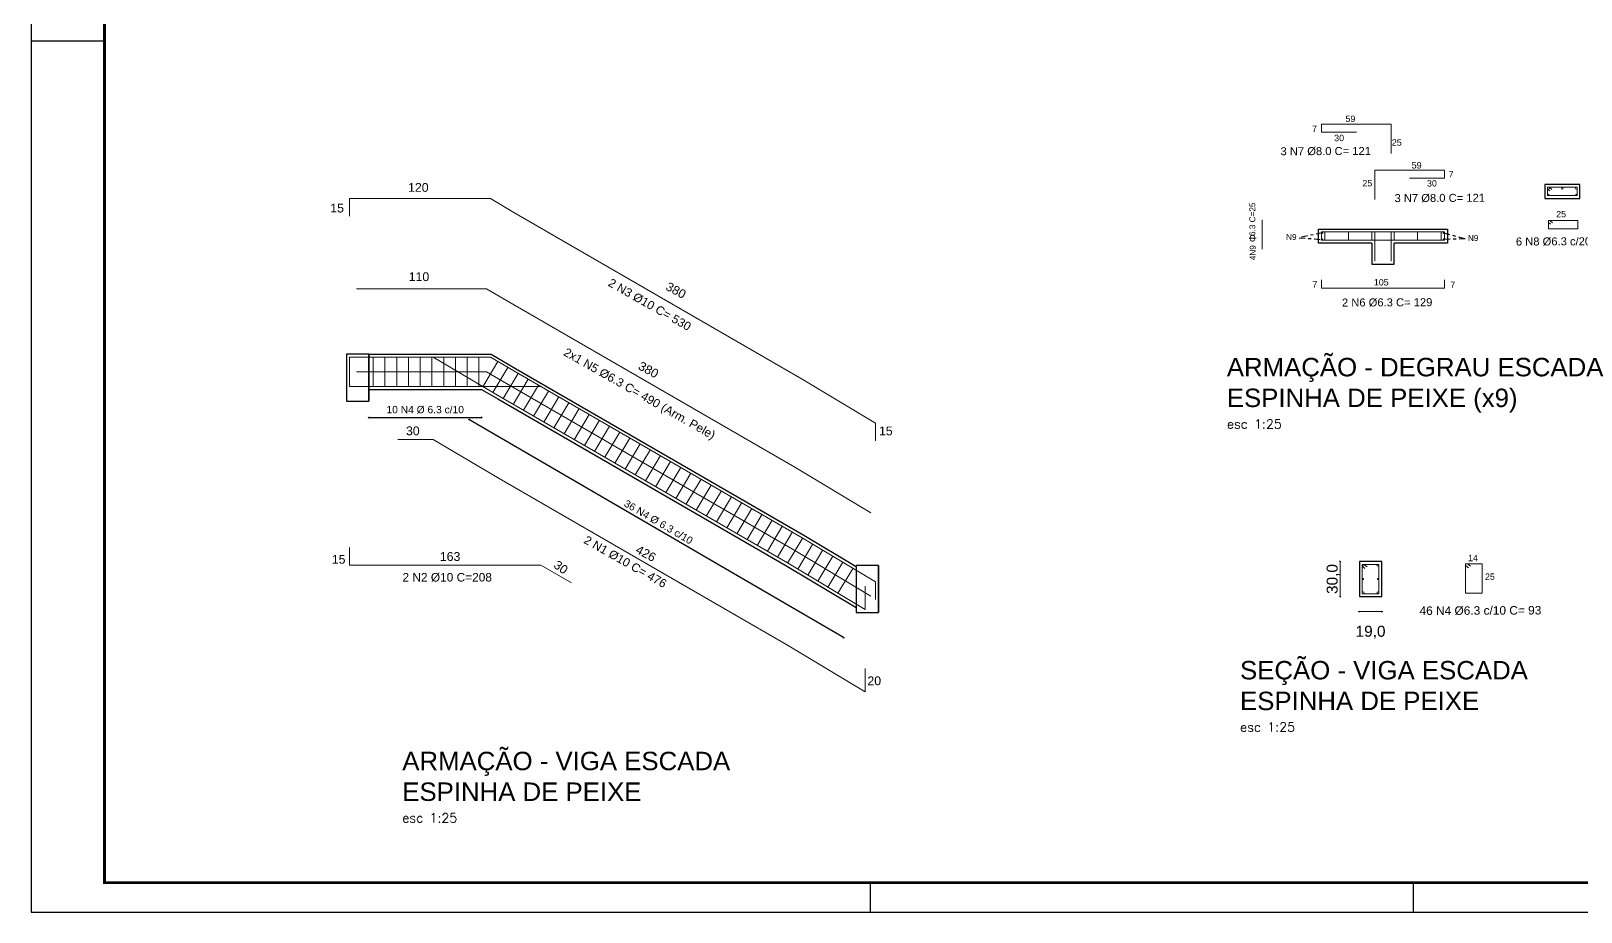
# Model space of a CAD drawing. Header units: millimetres. Extents: x 347 to 1066, y -69 to -9.
# Drawn here: x 527.6 to 580.4, y -68.2 to -38.1 of the extents above; entities that cross this region are included whole.
import ezdxf

# ---------------------------------------------------------------- set-up
doc = ezdxf.new("R2010")
doc.units = ezdxf.units.MM
doc.linetypes.add('CYPE_RAYAPUNTO', pattern=[0.4125, 0.2025, -0.105, 0, -0.105])
for name, color, linetype, lineweight in [('ARM_LONGITUDINAL_Ø10', 33, 'Continuous', 9), ('ARM_LONGITUDINAL_Ø6_3', 31, 'Continuous', 9), ('ARM_LONGITUDINAL_Ø8', 32, 'Continuous', 9)]:
    doc.layers.add(name, color=color, linetype=linetype, lineweight=lineweight)
for name, color, linetype in [('ARQ-FOLHA', 7, 'Continuous'), ('ARQ-TEXTO4', 1, 'Continuous'), ('COTA CYPE', 31, 'Continuous')]:
    doc.layers.add(name, color=color, linetype=linetype)
doc.styles.add('ROMANS', font='romans.shx')
doc.styles.get("Standard").update_dxf_attribs({"font": 'arial.ttf'})
doc.dimstyles.new('Copy of 1-50', dxfattribs={"dimscale": 0.05, "dimtxt": 7.5, "dimasz": 0.8, "dimexe": 0.1, "dimexo": 0.2, "dimgap": 0.3, "dimtad": 1, "dimdec": 1, "dimlfac": 25, "dimzin": 1, "dimtxsty": 'Standard', "dimblk": 'OBLIQUE', "dimcen": 10, "dimdle": 0.1, "dimclrd": 7, "dimclre": 8, "dimclrt": 256, "dimadec": 0, "dimazin": 2, "dimtfac": 1, "dimtdec": 1, "dimtmove": 2, "dimatfit": 0, "dimldrblk": 'OBLIQUE', "dimfxl": 0, "dimlwd": -1, "dimlwe": -1, "dimarcsym": 0})

# ---------------------------------------------------------------- blocks, each defined once
blk = doc.blocks.new('FOLHA A1')
at = {"layer": 'ARQ-FOLHA'}
for p, q in [((0, 0), (0, -594)), ((0, -297), (25, -297)), ((286, -594), (286, -584)), ((471, -594), (471, -584)), ((0, -594), (841, -594))]:
    blk.add_line(p, q, dxfattribs=at)
at = {"layer": 'ARQ-FOLHA', "const_width": 1}
blk.add_lwpolyline([(25, -10), (25, -584), (831, -584), (831, -10), (25, -10)], dxfattribs=at)
blk = doc.blocks.new('_OBLIQUE')
at = {"color": 0, "linetype": 'ByBlock'}
blk.add_line((-0.5, -0.5), (0.5, 0.5), dxfattribs=at)
blk = doc.blocks.new('*D399')
at = {"color": 7}
blk.add_line((555.264, -58.823), (542.492, -51.383), dxfattribs=at)
at = {"color": 8}
for p, q in [((542.498, -51.382), (542.494, -51.39)), ((555.262, -58.817), (555.257, -58.825))]:
    blk.add_line(p, q, dxfattribs=at)
at = {"layer": 'Defpoints', "color": 0}
for p in [(542.931, -50.64), (542.496, -51.386), (555.694, -58.075)]:
    blk.add_point(p, dxfattribs=at)
at = {"color": 7, "xscale": 0.04000000000000001, "yscale": 0.04000000000000001, "zscale": 0.04000000000000001}
for p, rotation in [((542.496, -51.386), 149.7776827199375), ((555.26, -58.821), 329.7776827199376)]:
    blk.add_blockref('_OBLIQUE', p, dxfattribs=dict(at, rotation=rotation))
at = {"insert": (548.953, -54.884), "char_height": 0.25, "attachment_point": 5, "rotation": 329.7777}
blk.add_mtext('36 N4 %%C 6.3 c/10 ', dxfattribs=at)
blk = doc.blocks.new('*D400')
at = {"color": 7}
blk.add_line((539.083, -51.32), (542.936, -51.32), dxfattribs=at)
at = {"color": 8}
for p, q in [((539.088, -51.316), (539.088, -51.325)), ((542.931, -51.316), (542.931, -51.325))]:
    blk.add_line(p, q, dxfattribs=at)
at = {"layer": 'Defpoints', "color": 0}
for p in [(539.088, -50.363), (542.931, -50.363), (542.931, -51.32)]:
    blk.add_point(p, dxfattribs=at)
at = {"color": 7, "xscale": 0.04000000000000001, "yscale": 0.04000000000000001, "zscale": 0.04000000000000001, "rotation": 180}
blk.add_blockref('_OBLIQUE', (539.088, -51.32), dxfattribs=at)
at = {"color": 7, "xscale": 0.04000000000000001, "yscale": 0.04000000000000001, "zscale": 0.04000000000000001}
blk.add_blockref('_OBLIQUE', (542.931, -51.32), dxfattribs=at)
at = {"insert": (541.009, -51.052), "char_height": 0.25, "attachment_point": 5}
blk.add_mtext('10 N4 %%C 6.3 c/10', dxfattribs=at)
blk = doc.blocks.new('*D401')
at = {"layer": 'ARM_LONGITUDINAL_Ø6_3', "color": 7}
for p, q in [((572.833, -57.935), (572.793, -57.935)), ((572.833, -57.935), (573.593, -57.935)), ((573.593, -57.935), (573.633, -57.935))]:
    blk.add_line(p, q, dxfattribs=at)
at = {"layer": 'ARM_LONGITUDINAL_Ø6_3', "color": 8}
for p, q in [((572.833, -57.931), (572.833, -57.94)), ((573.593, -57.931), (573.593, -57.94))]:
    blk.add_line(p, q, dxfattribs=at)
at = {"layer": 'Defpoints', "color": 0}
for p in [(572.833, -57.424), (573.593, -57.424), (573.593, -57.935)]:
    blk.add_point(p, dxfattribs=at)
at = {"layer": 'ARM_LONGITUDINAL_Ø6_3', "color": 7, "xscale": 0.04000000000000001, "yscale": 0.04000000000000001, "zscale": 0.04000000000000001}
blk.add_blockref('_OBLIQUE', (572.833, -57.935), dxfattribs=at)
at = {"layer": 'ARM_LONGITUDINAL_Ø6_3', "color": 7, "xscale": 0.04000000000000001, "yscale": 0.04000000000000001, "zscale": 0.04000000000000001, "rotation": 180}
blk.add_blockref('_OBLIQUE', (573.593, -57.935), dxfattribs=at)
at = {"layer": 'ARM_LONGITUDINAL_Ø6_3', "insert": (573.213, -58.639), "char_height": 0.375, "attachment_point": 5}
blk.add_mtext('19,0', dxfattribs=at)
blk = doc.blocks.new('*D402')
at = {"layer": 'ARM_LONGITUDINAL_Ø6_3', "color": 8}
for p, q in [((572.184, -56.224), (572.175, -56.224)), ((572.184, -57.424), (572.175, -57.424))]:
    blk.add_line(p, q, dxfattribs=at)
at = {"layer": 'ARM_LONGITUDINAL_Ø6_3', "color": 7}
blk.add_line((572.18, -56.219), (572.18, -57.429), dxfattribs=at)
at = {"layer": 'Defpoints', "color": 0}
for p in [(572.833, -56.224), (572.18, -57.424), (572.833, -57.424)]:
    blk.add_point(p, dxfattribs=at)
at = {"layer": 'ARM_LONGITUDINAL_Ø6_3', "color": 7, "xscale": 0.04000000000000001, "yscale": 0.04000000000000001, "zscale": 0.04000000000000001}
for p, rotation in [((572.18, -56.224), 90), ((572.18, -57.424), 270)]:
    blk.add_blockref('_OBLIQUE', p, dxfattribs=dict(at, rotation=rotation))
at = {"layer": 'ARM_LONGITUDINAL_Ø6_3', "insert": (571.94, -56.824), "char_height": 0.375, "attachment_point": 5, "rotation": 90}
blk.add_mtext('30,0', dxfattribs=at)

msp = doc.modelspace()

# ---------------------------------------------------------------- linework, layer by layer
for points in [[(579.1469, -43.3695), (579.1469, -43.8495), (580.3469, -43.8495), (580.3469, -43.3695)], [(572.8329, -56.2241), (572.8329, -57.4241), (573.5929, -57.4241), (573.5929, -56.2241)]]:
    msp.add_lwpolyline(points, close=True)
for points in [[(573.2585, -45.3716), (571.4385, -45.3716), (571.4385, -44.8916), (575.8385, -44.8916), (575.8385, -45.3716), (574.0185, -45.3716)], [(573.2585, -45.3716), (573.2585, -46.0916), (574.0185, -46.0916), (574.0185, -45.3716)], [(539.088, -49.1634), (538.328, -49.1634), (538.328, -50.7634), (539.088, -50.7634), (539.088, -49.1634), (539.088, -50.7634)], [(539.088, -49.1634), (543.2542, -49.1634), (544.0806, -49.6441), (553.9067, -55.3292), (555.6942, -56.3998)], [(539.088, -50.3634), (542.9306, -50.3634), (543.4784, -50.6821), (553.2979, -56.3634), (555.6942, -57.7986)], [(556.4542, -56.3634), (555.6942, -56.3634), (555.6942, -57.9634), (556.4542, -57.9634), (556.4542, -56.3634), (556.4542, -57.9634)]]:
    msp.add_lwpolyline(points)
at = {"layer": 'ARM_LONGITUDINAL_Ø10'}
for points in [[(538.428, -44.4558), (538.428, -43.8558), (543.2273, -43.8558), (544.0304, -44.323), (553.856, -50.0078), (556.3542, -51.5089), (556.3542, -52.1089)], [(538.428, -49.8634), (538.428, -49.2634), (543.2273, -49.2634), (544.0304, -49.7306), (553.856, -55.4154), (556.3542, -56.9165), (556.3542, -57.5165)], [(540.0745, -49.2634), (541.2745, -49.2634), (543.5286, -50.5956), (553.3486, -56.2772), (555.998, -57.8634), (555.998, -57.0634)], [(545.9869, -50.8626), (544.9482, -50.2616), (538.428, -50.2616), (538.428, -49.6616)], [(540.0745, -52.0702), (541.2745, -52.0702), (543.5286, -53.4024), (553.3486, -59.0841), (555.998, -60.6702), (555.998, -59.8702)], [(545.9869, -56.954), (544.9482, -56.3531), (538.428, -56.3531), (538.428, -55.7531)]]:
    msp.add_lwpolyline(points, dxfattribs=at)
for centre in [(572.9637, -56.3543), (573.462, -56.3569), (572.9624, -57.2946), (573.4631, -57.2946)]:
    msp.add_circle(centre, 0.0295, dxfattribs=at)
at = {"layer": 'ARM_LONGITUDINAL_Ø6_3'}
for p, q in [((579.2469, -43.5284), (579.3233, -43.5918)), ((579.2997, -43.4695), (579.3867, -43.543)), ((569.5172, -44.5827), (569.5172, -45.5827)), ((579.272, -44.6649), (579.3485, -44.7283)), ((579.3248, -44.606), (579.4119, -44.6795)), ((571.6585, -45.2716), (571.6585, -44.9916)), ((572.4585, -45.2716), (572.4585, -44.9916)), ((573.2585, -45.2716), (573.2585, -44.9916)), ((574.0185, -45.2716), (574.0185, -44.9916)), ((574.8185, -45.2716), (574.8185, -44.9916)), ((575.6185, -45.2716), (575.6185, -44.9916)), ((539.2382, -50.2622), (539.2382, -49.2634)), ((539.6382, -50.2622), (539.6382, -49.2634)), ((540.0382, -50.2622), (540.0382, -49.2634)), ((540.4382, -50.2622), (540.4382, -49.2634)), ((540.8382, -50.2622), (540.8382, -49.2634)), ((541.2382, -50.2622), (541.2382, -49.2634)), ((541.6382, -50.2622), (541.6382, -49.2634)), ((542.0382, -50.2622), (542.0382, -49.2634)), ((542.4382, -50.2622), (542.4382, -49.2634)), ((542.8382, -50.2622), (542.8382, -49.2634)), ((543.4822, -49.4117), (542.9716, -50.2664)), ((543.828, -49.6128), (543.316, -50.4699)), ((544.1739, -49.8136), (543.6612, -50.6723)), ((544.5203, -50.014), (544.0074, -50.8725)), ((544.8694, -50.2095), (544.3564, -51.068)), ((545.2127, -50.4146), (544.6997, -51.2731)), ((545.559, -50.615), (545.0459, -51.4734)), ((545.9052, -50.8153), (545.3921, -51.6737)), ((546.2515, -51.0156), (545.7383, -51.874)), ((546.5979, -51.2161), (546.0845, -52.0743)), ((546.947, -51.4113), (546.4336, -52.2696)), ((547.2903, -51.6167), (546.7769, -52.4749)), ((547.6366, -51.817), (547.1231, -52.6752)), ((547.983, -52.0175), (547.4692, -52.8755)), ((548.3292, -52.2178), (547.8154, -53.0758)), ((548.6784, -52.4129), (548.1646, -53.2709)), ((549.0216, -52.6184), (548.5078, -53.4764)), ((549.3672, -52.8183), (548.8536, -53.6765)), ((549.714, -53.019), (549.2005, -53.8772)), ((550.0597, -53.219), (549.5467, -54.0775)), ((550.406, -53.4194), (549.8929, -54.2778)), ((550.7526, -53.6199), (550.2391, -54.4781)), ((551.0987, -53.8202), (550.5842, -54.6778)), ((551.4448, -54.0204), (550.9314, -54.8787)), ((551.7941, -54.2157), (551.2806, -55.0739)), ((552.1373, -54.421), (551.6238, -55.2793)), ((552.4866, -54.6163), (551.973, -55.4744)), ((552.8298, -54.8217), (552.3162, -55.6799)), ((553.1822, -55.0119), (552.6684, -55.8698)), ((553.5254, -55.2174), (553.0115, -56.0753)), ((553.8685, -55.4229), (553.3547, -56.2808)), ((554.2117, -55.6285), (553.6978, -56.4864)), ((554.5548, -55.834), (554.041, -56.6919)), ((554.898, -56.0395), (554.3842, -56.8974)), ((555.2411, -56.2451), (554.7273, -57.103)), ((555.5843, -56.4506), (555.0705, -57.3085)), ((572.9307, -56.3815), (573.0244, -56.4617)), ((573.0013, -56.3241), (573.095, -56.4042)), ((576.4514, -56.359), (576.5451, -56.4391)), ((576.5221, -56.3015), (576.6157, -56.3816))]:
    msp.add_line(p, q, dxfattribs=at)
for points in [[(579.2469, -43.4695), (579.2469, -43.7495), (580.2469, -43.7495), (580.2469, -43.4695)], [(579.272, -44.606), (579.272, -44.886), (580.272, -44.886), (580.272, -44.606)], [(572.9329, -56.3241), (572.9329, -57.3241), (573.4929, -57.3241), (573.4929, -56.3241)], [(576.4537, -56.3015), (576.4537, -57.3015), (577.0137, -57.3015), (577.0137, -56.3015)]]:
    msp.add_lwpolyline(points, close=True, dxfattribs=at)
for points in [[(571.5385, -44.9916), (571.5385, -45.2716), (575.7385, -45.2716), (575.7385, -44.9916)], [(538.6719, -46.9258), (543.0924, -46.9258), (543.7795, -47.3255), (553.602, -53.0085), (556.1909, -54.5701)], [(571.5385, -46.6249), (571.5385, -46.9049), (575.7385, -46.9049), (575.7385, -46.6249)], [(538.6719, -49.7634), (543.0924, -49.7634), (543.7795, -50.1631), (553.602, -55.8461), (556.1909, -57.4077)]]:
    msp.add_lwpolyline(points, dxfattribs=at)
for centre in [(579.2678, -43.7286), (580.2255, -43.7286), (571.5633, -45.0201), (571.5633, -45.2506), (575.713, -45.0201), (575.713, -45.2506), (572.9552, -56.8241), (573.4709, -56.8241)]:
    msp.add_circle(centre, 0.021, dxfattribs=at)
at = {"layer": 'ARM_LONGITUDINAL_Ø8'}
for points in [[(573.9185, -42.3117), (573.9185, -41.3117), (571.5385, -41.3117), (571.5385, -41.5917), (572.7385, -41.5917)], [(573.3585, -43.883), (573.3585, -42.883), (575.7385, -42.883), (575.7385, -43.163), (574.5385, -43.163)], [(573.9185, -45.9916), (573.9185, -44.9916), (571.5385, -44.9916), (571.5385, -45.2716), (572.7385, -45.2716)], [(573.3585, -45.9916), (573.3585, -44.9916), (575.7385, -44.9916), (575.7385, -45.2716), (574.5385, -45.2716)]]:
    msp.add_lwpolyline(points, dxfattribs=at)
for centre in [(579.2763, -43.4983), (579.7469, -43.4993), (580.2182, -43.4993)]:
    msp.add_circle(centre, 0.0295, dxfattribs=at)
at = {"layer": 'COTA CYPE', "color": 252, "linetype": 'CYPE_RAYAPUNTO'}
for p, q in [((571.5633, -45.0201), (570.7797, -45.1884)), ((570.7797, -45.1884), (571.5633, -45.2506)), ((575.713, -45.0201), (576.4345, -45.2249)), ((576.4345, -45.2249), (575.713, -45.2506))]:
    msp.add_line(p, q, dxfattribs=at)

# ---------------------------------------------------------------- block references
at = {"layer": 'ARQ-FOLHA', "xscale": 0.1, "yscale": 0.1, "zscale": 0.1}
msp.add_blockref('FOLHA A1', (527.579, -8.7761), dxfattribs=at)

# ---------------------------------------------------------------- texts
at = {"color": 2}
for s, p in [('6.3 C=25', (569.2863, -45.1299)), ('4N9', (569.3001, -45.9556))]:
    msp.add_text(s, height=0.2, rotation=90, dxfattribs=at).set_placement(p)
for p in [(570.3368, -45.2632), (576.5306, -45.2997)]:
    msp.add_text('N9 ', height=0.2).set_placement(p)
for s, width, gutter_width, heights, insert, char_height, attachment_point in [('{\\C2;59}', 1.972312, 27.1093, [0], (572.6962, -41.2455), 0.21687, 9), ('{\\C2;7}', 1.972312, 27.1093, [0], (571.3902, -41.5806), 0.21687, 9), ('{\\C2;30}', 1.972312, 27.1093, [0], (572.3125, -41.8993), 0.21687, 9), ('{\\C2;25}', 1.972312, 27.1093, [0], (574.2764, -42.0526), 0.21687, 9), ('{\\C2;59}', 1.972312, 27.1093, [0], (574.9535, -42.8318), 0.21687, 9), ('{\\C2;25}', 1.972312, 27.1093, [0], (573.2719, -43.4417), 0.21687, 9), ('{\\C2;30}', 1.972312, 27.1093, [0], (575.4726, -43.4462), 0.21687, 9), ('{\\C2;7}', 1.972312, 27.1093, [0], (576.0427, -43.1323), 0.21687, 9), ('{\\C2;120}', 2.728275, 37.5, [0], (541.1235, -43.6277), 0.3, 9), ('{\\C2;15}', 2.728275, 37.5, [0], (538.2397, -44.3313), 0.3, 9), ('{\\C2;25}', 1.972312, 27.1093, [0], (579.8744, -44.4951), 0.21687, 9), ('{\\C2;110}', 2.728275, 37.5, [0], (541.1461, -46.6717), 0.3, 9), ('{\\C2;7}', 1.972312, 27.1093, [0], (571.3991, -46.8909), 0.21687, 9), ('{\\C2;105}', 1.972312, 27.1093, [0], (573.8307, -46.8195), 0.21687, 9), ('{\\C2;7}', 1.972312, 27.1093, [0], (576.0992, -46.9015), 0.21687, 9), ('{\\C2;30}', 2.728275, 37.5, [0], (540.8199, -51.9268), 0.3, 9), ('{\\C2;15}', 2.728275, 37.5, [0], (556.9339, -51.9295), 0.3, 9), ('{\\C2;163}', 2.728275, 37.5, [0], (542.2063, -56.2109), 0.3, 9), ('{\\C2;15}', 2.728275, 37.5, [0], (538.2924, -56.3056), 0.3, 9), ('{\\C2;14}', 1.972312, 27.1093, [0], (576.8716, -56.2158), 0.21687, 9), ('{\\C2;2 N2 %%C10 C=208}', 9.73721, 1.4485, [0.3285], (541.7579, -56.619), 0.289701, 2), ('{\\C2;25}', 1.972312, 27.1093, [0], (577.449, -56.8554), 0.21687, 9), ('{\\C2;20}', 2.728275, 37.5, [0], (556.54, -60.4479), 0.3, 9)]:
    msp.add_mtext_dynamic_manual_height_columns(s, width=width, gutter_width=gutter_width, heights=heights, dxfattribs=dict(insert=insert, char_height=char_height, attachment_point=attachment_point))
for s, width, gutter_width, heights, insert, char_height, attachment_point, rotation in [('{\\C2;3 N7 %%C8.0 C= 121 }', 9.1655, 1.3635, [0.3093], (571.6864, -42.0988), 0.272691, 2, 0.23091), ('{\\C2;3 N7 %%C8.0 C= 121 }', 9.1655, 1.3635, [0.3093], (575.5705, -43.6949), 0.272691, 2, 0.23091), ('{\\C2;6 N8 %%C6.3 c/20 C= 79 }', 9.1655, 1.3635, [0.3093], (580.0119, -45.1754), 0.272691, 2, 0.23091), ('{\\C2;2 N3 %%C10 C= 530}', 9.73721, 1.4485, [0.3285], (548.729, -47.34), 0.289701, 2, 330.38388), ('{\\C2;380}', 2.728275, 37.5, [0], (549.7858, -47.2844), 0.3, 9, 331.53455), ('{\\C2;2 N6 %%C6.3 C= 129 }', 9.1655, 1.3635, [0.3093], (573.7793, -47.2564), 0.272691, 2, 0.23091), ('{\\C2;2x1 N5 %%C6.3 C= 490 (Arm. Pele)}', 9.73721, 1.4485, [0.3285], (548.3844, -50.3751), 0.289701, 2, 330.38388), ('{\\C2;380}', 2.728275, 37.5, [0], (548.8501, -49.992), 0.3, 9, 331.53455), ('{\\C2;2 N1 %%C10 C= 476}', 9.73721, 1.4485, [0.3285], (547.899, -56.107), 0.289701, 2, 330.38388), ('{\\C2;426}', 2.728275, 37.5, [0], (548.7608, -56.2525), 0.3, 9, 331.53455), ('{\\C2;30}', 2.728275, 37.5, [0], (545.7303, -56.6834), 0.3, 9, 324.11225), ('{\\C2;46 N4 %%C6.3 c/10 C= 93 }', 9.73721, 1.4485, [0.3285], (576.9566, -57.7509), 0.289701, 2, 0.23091)]:
    msp.add_mtext_dynamic_manual_height_columns(s, width=width, gutter_width=gutter_width, heights=heights, dxfattribs=dict(insert=insert, char_height=char_height, attachment_point=attachment_point, rotation=rotation))
at = {"color": 2, "insert": (569.0701, -45.3379), "char_height": 0.25, "attachment_point": 1, "rotation": 90}
msp.add_mtext_dynamic_manual_height_columns('{\\Fgreeks|c0;F}', width=0.137415, gutter_width=12.5, heights=[0], dxfattribs=at)
at = {"layer": 'ARQ-TEXTO4', "color": 31, "char_height": 0.314266, "width": 23.892944, "attachment_point": 1, "style": 'ROMANS'}
for s, insert in [('{\\fArial|b0|i0|c0|p34;\\H2x;\\C4;ARMAÇÃO - DEGRAU ESCADA \\PESPINHA DE PEIXE (x9) \\P\\Fromans|c0;\\H0.50002x;\\C2;esc 1:25}', (568.3176, -49.2854)), ('{\\fArial|b0|i0|c0|p34;\\H2x;\\C4;SEÇÃO - VIGA ESCADA \\PESPINHA DE PEIXE \\P\\Fromans|c0;\\H0.50002x;\\C2;esc 1:25}', (568.7674, -59.6177)), ('{\\fArial|b0|i0|c0|p34;\\H2x;\\C4;ARMAÇÃO - VIGA ESCADA \\PESPINHA DE PEIXE \\P\\Fromans|c0;\\H0.50002x;\\C2;esc 1:25}', (540.2271, -62.7127))]:
    msp.add_mtext(s, dxfattribs=dict(at, insert=insert))

# ---------------------------------------------------------------- dimensions: what is measured, and where the dimension line sits
for base, p1, p2, angle, text, picture, middle in [((542.9306, -51.32), (539.088, -50.3634), (542.9306, -50.3634), 0, '10 N4 %%C 6.3 c/10', '*D400', (541.0093, -51.0524)), ((542.4961, -51.3855), (555.6942, -58.0749), (542.9306, -50.6397), 149.77768, '36 N4 %%C 6.3 c/10 ', '*D399', (548.9532, -54.8841))]:
    dim = msp.add_linear_dim(base=base, p1=p1, p2=p2, angle=angle, text=text, dimstyle='Copy of 1-50', override={"dimtxt": 5, "dimfxl": 0.08, "dimfxlon": 1, "dimtfillclr": 1, "dimarcsym": 2})
    dim.commit()
    dim.dimension.update_dxf_attribs({"geometry": picture, "text_midpoint": middle, "dimtype": 161})
at = {"layer": 'ARM_LONGITUDINAL_Ø6_3'}
for p1, p2, distance, picture, middle in [((572.8329, -56.2241), (572.8329, -57.4241), -0.6529, '*D402', (571.9397, -56.8241)), ((572.8329, -57.4241), (573.5929, -57.4241), -0.5112, '*D401', (573.2129, -58.6388))]:
    dim = msp.add_aligned_dim(p1=p1, p2=p2, distance=distance, dimstyle='Copy of 1-50', override={"dimfxl": 0.08, "dimfxlon": 1, "dimtfillclr": 1, "dimarcsym": 2}, dxfattribs=at)
    dim.commit()
    dim.dimension.update_dxf_attribs({"geometry": picture, "text_midpoint": middle})

doc.saveas('drawing.dxf')
